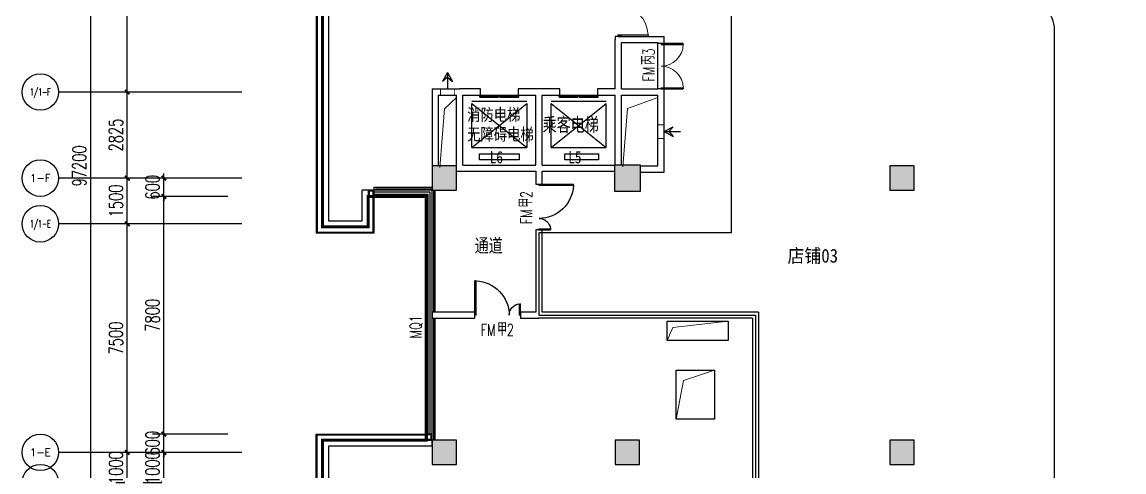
# Model space of a CAD drawing. Header units: millimetres. Extents: x 2508758 to 2608101, y 258149 to 386457.
# Drawn here: x 2508758 to 2544876, y 312216 to 326983 of the extents above; entities that cross this region are included whole.
import ezdxf
from ezdxf.enums import TextEntityAlignment as Align

# ---------------------------------------------------------------- set-up
doc = ezdxf.new("R2010")
doc.units = ezdxf.units.MM
doc.header["$MEASUREMENT"] = 0
doc.linetypes.add('DASH', pattern=[0.35, 0.25, -0.1])
doc.layers.get('0').update_dxf_attribs({"linetype": 'CONTINUOUS'})
doc.layers.get('Defpoints').update_dxf_attribs({"linetype": 'CONTINUOUS'})
for name, color, linetype in [('0-商铺线', 2, 'CONTINUOUS'), ('AXIS', 3, 'CONTINUOUS'), ('COLUMN', 255, 'CONTINUOUS'), ('PUB_HATCH', 251, 'CONTINUOUS'), ('RAIL', 163, 'CONTINUOUS'), ('STAIR', 2, 'CONTINUOUS'), ('WALL', 255, 'CONTINUOUS'), ('WINDOW', 4, 'CONTINUOUS'), ('WZ', 7, 'CONTINUOUS'), ('排烟', 6, 'CONTINUOUS'), ('文字', 7, 'CONTINUOUS'), ('栏杆', 212, 'CONTINUOUS'), ('电梯', 4, 'CONTINUOUS'), ('索引', 1, 'CONTINUOUS'), ('门窗', 40, 'CONTINUOUS')]:
    doc.layers.add(name, color=color, linetype=linetype)
doc.layers.add('P-SANR-FIXT', color=6, linetype='CONTINUOUS', lineweight=15)
doc.styles.add('-宋体', font='', dxfattribs={"width": 0.8})
doc.styles.add('_TCH_AXIS', font='COMPLEX', dxfattribs={"bigfont": 'GBCBIG'})
doc.styles.add('_TCH_SPACE', font='SIMPLEX', dxfattribs={"height": 5, "bigfont": 'GBCBIG'})
doc.styles.add('DIM_FONT', font='SIMPLEX', dxfattribs={"width": 0.7, "bigfont": 'GBCBIG'})
doc.styles.add('黑体', font='simhei.ttf', dxfattribs={"width": 0.7})
doc.styles.get('-宋体').set_extended_font_data('SimSun')
doc.dimstyles.new('_TCH_ARCH&&150', dxfattribs={"dimscale": 1.5, "dimtxt": 300, "dimasz": 100, "dimexe": 250, "dimexo": 300, "dimgap": 100, "dimtad": 1, "dimdec": 0, "dimzin": 0, "dimdsep": 46, "dimtxsty": 'DIM_FONT', "dimblk": 'ARCHTICK', "dimcen": 0.09, "dimclrt": 7, "dimazin": 2, "dimtfac": 1, "dimtdec": 0, "dimtix": 1, "dimtmove": 2, "dimatfit": 3, "dimfxl": 1, "dimtolj": 1, "dimtzin": 0, "dimarcsym": 0})

# ---------------------------------------------------------------- blocks, each defined once
blk = doc.blocks.new('_ArchTick')
at = {"color": 0, "linetype": 'ByBlock', "const_width": 0.4}
blk.add_lwpolyline([(-0.5, -0.5), (0.5, 0.5)], dxfattribs=at)
blk = doc.blocks.new('*D13')
at = {"layer": 'AXIS', "color": 0, "lineweight": -2, "transparency": 16777216}
for p, q in [((2515508, 321860), (2513033, 321860)), ((2513408, 321860), (2513408, 322010)), ((2513408, 321260), (2513408, 321860)), ((2515508, 321260), (2513033, 321260)), ((2513408, 321260), (2513408, 321110))]:
    blk.add_line(p, q, dxfattribs=at)
at = {"layer": 'Defpoints', "color": 0, "transparency": 16777216}
for p in [(2513408, 321860), (2515958, 321860), (2515958, 321260)]:
    blk.add_point(p, dxfattribs=at)
at = {"layer": 'AXIS', "color": 0, "lineweight": -2, "transparency": 16777216, "xscale": 150, "yscale": 150, "zscale": 150}
for p, rotation in [((2513408, 321860), 270), ((2513408, 321260), 90)]:
    blk.add_blockref('_ArchTick', p, dxfattribs=dict(at, rotation=rotation))
at = {"layer": 'AXIS', "color": 7, "transparency": 16777216, "insert": (2513033, 321560), "char_height": 450, "attachment_point": 5, "rotation": 90, "style": 'DIM_FONT'}
blk.add_mtext('\\A1;600', dxfattribs=at)
blk = doc.blocks.new('*D14')
at = {"layer": 'AXIS', "color": 0, "lineweight": -2, "transparency": 16777216}
for p, q in [((2515508, 321260), (2513033, 321260)), ((2513408, 313460), (2513408, 321260)), ((2515508, 313460), (2513033, 313460))]:
    blk.add_line(p, q, dxfattribs=at)
at = {"layer": 'Defpoints', "color": 0, "transparency": 16777216}
for p in [(2513408, 321260), (2515958, 321260), (2515958, 313460)]:
    blk.add_point(p, dxfattribs=at)
at = {"layer": 'AXIS', "color": 0, "lineweight": -2, "transparency": 16777216, "xscale": 150, "yscale": 150, "zscale": 150}
for p, rotation in [((2513408, 321260), 90), ((2513408, 313460), 270)]:
    blk.add_blockref('_ArchTick', p, dxfattribs=dict(at, rotation=rotation))
at = {"layer": 'AXIS', "color": 7, "transparency": 16777216, "insert": (2513033, 317360), "char_height": 450, "attachment_point": 5, "rotation": 90, "style": 'DIM_FONT'}
blk.add_mtext('\\A1;7800', dxfattribs=at)
blk = doc.blocks.new('*D15')
at = {"layer": 'AXIS', "color": 0, "lineweight": -2, "transparency": 16777216}
for p, q in [((2513408, 313460), (2513408, 313610)), ((2515508, 313460), (2513033, 313460)), ((2513408, 312860), (2513408, 313460)), ((2515508, 312860), (2513033, 312860)), ((2513408, 312860), (2513408, 312710))]:
    blk.add_line(p, q, dxfattribs=at)
at = {"layer": 'Defpoints', "color": 0, "transparency": 16777216}
for p in [(2513408, 313460), (2515958, 313460), (2515958, 312860)]:
    blk.add_point(p, dxfattribs=at)
at = {"layer": 'AXIS', "color": 0, "lineweight": -2, "transparency": 16777216, "xscale": 150, "yscale": 150, "zscale": 150}
for p, rotation in [((2513408, 313460), 270), ((2513408, 312860), 90)]:
    blk.add_blockref('_ArchTick', p, dxfattribs=dict(at, rotation=rotation))
at = {"layer": 'AXIS', "color": 7, "transparency": 16777216, "insert": (2513033, 313160), "char_height": 450, "attachment_point": 5, "rotation": 90, "style": 'DIM_FONT'}
blk.add_mtext('\\A1;600', dxfattribs=at)
blk = doc.blocks.new('*D16')
at = {"layer": 'AXIS', "color": 0, "lineweight": -2, "transparency": 16777216}
for p, q in [((2515508, 312860), (2513033, 312860)), ((2513408, 312860), (2513408, 313010)), ((2513408, 311860), (2513408, 312860)), ((2515508, 311860), (2513033, 311860)), ((2513408, 311860), (2513408, 311710))]:
    blk.add_line(p, q, dxfattribs=at)
at = {"layer": 'Defpoints', "color": 0, "transparency": 16777216}
for p in [(2513408, 312860), (2515958, 312860), (2515958, 311860)]:
    blk.add_point(p, dxfattribs=at)
at = {"layer": 'AXIS', "color": 0, "lineweight": -2, "transparency": 16777216, "xscale": 150, "yscale": 150, "zscale": 150}
for p, rotation in [((2513408, 312860), 270), ((2513408, 311860), 90)]:
    blk.add_blockref('_ArchTick', p, dxfattribs=dict(at, rotation=rotation))
at = {"layer": 'AXIS', "color": 7, "transparency": 16777216, "insert": (2513033, 312360), "char_height": 450, "attachment_point": 5, "rotation": 90, "style": 'DIM_FONT'}
blk.add_mtext('\\A1;1000', dxfattribs=at)
blk = doc.blocks.new('*D34')
at = {"layer": 'AXIS', "color": 0, "lineweight": -2, "transparency": 16777216}
for p, q in [((2515508, 312860), (2511833, 312860)), ((2512208, 312860), (2512208, 313010)), ((2512208, 311860), (2512208, 312860)), ((2515508, 311860), (2511833, 311860)), ((2512208, 311860), (2512208, 311710))]:
    blk.add_line(p, q, dxfattribs=at)
at = {"layer": 'Defpoints', "color": 0, "transparency": 16777216}
for p in [(2512208, 312860), (2515958, 312860), (2515958, 311860)]:
    blk.add_point(p, dxfattribs=at)
at = {"layer": 'AXIS', "color": 0, "lineweight": -2, "transparency": 16777216, "xscale": 150, "yscale": 150, "zscale": 150}
for p, rotation in [((2512208, 312860), 270), ((2512208, 311860), 90)]:
    blk.add_blockref('_ArchTick', p, dxfattribs=dict(at, rotation=rotation))
at = {"layer": 'AXIS', "color": 7, "transparency": 16777216, "insert": (2511833, 312360), "char_height": 450, "attachment_point": 5, "rotation": 90, "style": 'DIM_FONT'}
blk.add_mtext('\\A1;1000', dxfattribs=at)
blk = doc.blocks.new('*D35')
at = {"layer": 'AXIS', "color": 0, "lineweight": -2, "transparency": 16777216}
for p, q in [((2515508, 320360), (2511833, 320360)), ((2512208, 312860), (2512208, 320360)), ((2515508, 312860), (2511833, 312860))]:
    blk.add_line(p, q, dxfattribs=at)
at = {"layer": 'Defpoints', "color": 0, "transparency": 16777216}
for p in [(2512208, 320360), (2515958, 320360), (2515958, 312860)]:
    blk.add_point(p, dxfattribs=at)
at = {"layer": 'AXIS', "color": 0, "lineweight": -2, "transparency": 16777216, "xscale": 150, "yscale": 150, "zscale": 150}
for p, rotation in [((2512208, 320360), 90), ((2512208, 312860), 270)]:
    blk.add_blockref('_ArchTick', p, dxfattribs=dict(at, rotation=rotation))
at = {"layer": 'AXIS', "color": 7, "transparency": 16777216, "insert": (2511833, 316610), "char_height": 450, "attachment_point": 5, "rotation": 90, "style": 'DIM_FONT'}
blk.add_mtext('\\A1;7500', dxfattribs=at)
blk = doc.blocks.new('*D36')
at = {"layer": 'AXIS', "color": 0, "lineweight": -2, "transparency": 16777216}
for p, q in [((2515508, 321860), (2511833, 321860)), ((2512208, 320360), (2512208, 321860)), ((2515508, 320360), (2511833, 320360))]:
    blk.add_line(p, q, dxfattribs=at)
at = {"layer": 'Defpoints', "color": 0, "transparency": 16777216}
for p in [(2512208, 321860), (2515958, 321860), (2515958, 320360)]:
    blk.add_point(p, dxfattribs=at)
at = {"layer": 'AXIS', "color": 0, "lineweight": -2, "transparency": 16777216, "xscale": 150, "yscale": 150, "zscale": 150}
for p, rotation in [((2512208, 321860), 90), ((2512208, 320360), 270)]:
    blk.add_blockref('_ArchTick', p, dxfattribs=dict(at, rotation=rotation))
at = {"layer": 'AXIS', "color": 7, "transparency": 16777216, "insert": (2511833, 321110), "char_height": 450, "attachment_point": 5, "rotation": 90, "style": 'DIM_FONT'}
blk.add_mtext('\\A1;1500', dxfattribs=at)
blk = doc.blocks.new('*D37')
at = {"layer": 'AXIS', "color": 0, "lineweight": -2, "transparency": 16777216}
for p, q in [((2515508, 324685), (2511833, 324685)), ((2512208, 321860), (2512208, 324685)), ((2515508, 321860), (2511833, 321860))]:
    blk.add_line(p, q, dxfattribs=at)
at = {"layer": 'Defpoints', "color": 0, "transparency": 16777216}
for p in [(2512208, 324685), (2515958, 324685), (2515958, 321860)]:
    blk.add_point(p, dxfattribs=at)
at = {"layer": 'AXIS', "color": 0, "lineweight": -2, "transparency": 16777216, "xscale": 150, "yscale": 150, "zscale": 150}
for p, rotation in [((2512208, 324685), 90), ((2512208, 321860), 270)]:
    blk.add_blockref('_ArchTick', p, dxfattribs=dict(at, rotation=rotation))
at = {"layer": 'AXIS', "color": 7, "transparency": 16777216, "insert": (2511833, 323273), "char_height": 450, "attachment_point": 5, "rotation": 90, "style": 'DIM_FONT'}
blk.add_mtext('\\A1;2825', dxfattribs=at)
blk = doc.blocks.new('*D38')
at = {"layer": 'AXIS', "color": 0, "lineweight": -2, "transparency": 16777216}
for p, q in [((2515508, 330860), (2511833, 330860)), ((2512208, 324685), (2512208, 330860)), ((2515508, 324685), (2511833, 324685))]:
    blk.add_line(p, q, dxfattribs=at)
at = {"layer": 'Defpoints', "color": 0, "transparency": 16777216}
for p in [(2512208, 330860), (2515958, 330860), (2515958, 324685)]:
    blk.add_point(p, dxfattribs=at)
at = {"layer": 'AXIS', "color": 0, "lineweight": -2, "transparency": 16777216, "xscale": 150, "yscale": 150, "zscale": 150}
for p, rotation in [((2512208, 330860), 90), ((2512208, 324685), 270)]:
    blk.add_blockref('_ArchTick', p, dxfattribs=dict(at, rotation=rotation))
at = {"layer": 'AXIS', "color": 7, "transparency": 16777216, "insert": (2511833, 327773), "char_height": 450, "attachment_point": 5, "rotation": 90, "style": 'DIM_FONT'}
blk.add_mtext('\\A1;6175', dxfattribs=at)
blk = doc.blocks.new('*D47')
at = {"layer": 'AXIS', "color": 0, "lineweight": -2, "transparency": 16777216}
for p, q in [((2515508, 370860), (2510633, 370860)), ((2511008, 273660), (2511008, 370860)), ((2515508, 273660), (2510633, 273660))]:
    blk.add_line(p, q, dxfattribs=at)
at = {"layer": 'Defpoints', "color": 0, "transparency": 16777216}
for p in [(2511008, 370860), (2515958, 370860), (2515958, 273660)]:
    blk.add_point(p, dxfattribs=at)
at = {"layer": 'AXIS', "color": 0, "lineweight": -2, "transparency": 16777216, "xscale": 150, "yscale": 150, "zscale": 150}
for p, rotation in [((2511008, 370860), 90), ((2511008, 273660), 270)]:
    blk.add_blockref('_ArchTick', p, dxfattribs=dict(at, rotation=rotation))
at = {"layer": 'AXIS', "color": 7, "transparency": 16777216, "insert": (2510633, 322260), "char_height": 450, "attachment_point": 5, "rotation": 90, "style": 'DIM_FONT'}
blk.add_mtext('\\A1;97200', dxfattribs=at)
blk = doc.blocks.new('_FZH')
blk.add_lwpolyline([(-0.5, -0.5), (0.5, -0.5), (0.5, 0.5), (-0.5, 0.5)], close=True)
at = {"layer": 'PUB_HATCH'}
blk.add_solid([(-0.5, -0.5), (0.5, -0.5), (-0.5, 0.5), (0.5, 0.5)], dxfattribs=at)
blk = doc.blocks.new('$TCHSYS$LDOR22D')
for p, q in [((-0.517, 0.833), (-0.017, 0.833)), ((-0.517, 0.833), (-0.517, 0.667)), ((-0.517, 0.667), (-0.017, 0.667)), ((-0.017, 0.833), (-0.017, 0.667)), ((0.017, 0.833), (0.017, 0.667)), ((0.017, 0.833), (0.517, 0.833)), ((0.017, 0.667), (0.517, 0.667)), ((0.517, 0.833), (0.517, 0.667)), ((-0.5, 0.5), (0.5, 0.5))]:
    blk.add_line(p, q)
blk = doc.blocks.new('$DorLib2D$00000002')
for p, q in [((-0.5, 0), (-0.5, 0.4875)), ((-0.475, 0.4875), (-0.5, 0.4875)), ((-0.475, 0), (-0.475, 0.4875)), ((0.475, 0), (0.475, 0.4875)), ((0.475, 0.4875), (0.5, 0.4875)), ((0.5, 0), (0.5, 0.4875)), ((-0.5, 0), (-0.475, 0)), ((0.5, 0), (0.475, 0))]:
    blk.add_line(p, q)
at = {"lineweight": 13}
for centre, start, end in [((-0.4875, 0), 0, 88.53072), ((0.4875, 0), 91.46928, 180)]:
    blk.add_arc(centre, 0.4875, start, end, dxfattribs=at)
blk = doc.blocks.new('$DorLib2D$00000225')
at = {"color": 0}
for p, q in [((0.475, -0.001), (0.475, 0.752)), ((0.475, 0.752), (0.5, 0.752)), ((0.5, -0.001), (0.5, 0.752)), ((-0.5, 0), (-0.5, 0.252)), ((-0.475, 0.252), (-0.5, 0.252)), ((-0.475, 0), (-0.475, 0.252)), ((-0.475, 0), (-0.5, 0)), ((0.475, -0.001), (0.5, -0.001))]:
    blk.add_line(p, q, dxfattribs=at)
for centre, radius, start, end in [((0.505, -0.002), 0.755, 92.2493, 179.7238), ((-0.501, 0.003), 0.251, 359.7899, 84.0974)]:
    blk.add_arc(centre, radius, start, end, dxfattribs=at)

msp = doc.modelspace()

# ---------------------------------------------------------------- linework, layer by layer
at = {"layer": '0-商铺线'}
msp.add_lwpolyline([(2542601.5, 326720.6, 0.2004326), (2542304.5, 327431.8), (2538520.6, 331171.7, 0.197393), (2537817.6, 331460.5), (2534601.5, 331460.5), (2534601.5, 328860.5), (2532001.5, 328860.5), (2532001.5, 320061), (2525701.5, 320061), (2525701.5, 317360.5), (2532801.5, 317360.5), (2532801.5, 302560.5), (2542601.5, 302560.5), (2542601.5, 326720.6)], format="xyb", dxfattribs=at)
at = {"layer": 'AXIS'}
for p, q in [((2515957.5, 324685.5), (2509957.5, 324685.5)), ((2515957.5, 321860.5), (2509957.5, 321860.5)), ((2515957.5, 320360.5), (2509957.5, 320360.5)), ((2515957.5, 312860.5), (2509957.5, 312860.5))]:
    msp.add_line(p, q, dxfattribs=at)
for centre in [(2509357.5, 324685.5), (2509357.5, 321860.5), (2509357.5, 320360.5), (2509357.5, 312860.5), (2509357.5, 311860.5)]:
    msp.add_circle(centre, 600, dxfattribs=at)
at = {"layer": 'P-SANR-FIXT'}
for p, q in [((2522601.5, 324130.7), (2523001.5, 324510.5)), ((2528601.5, 324141.6), (2529601.5, 324510.5)), ((2522451.5, 322210.5), (2522601.5, 324130.7)), ((2528451.5, 322231.8), (2528601.5, 324141.6)), ((2530088.2, 316957.8), (2531901.5, 317160.5)), ((2529901.5, 316530.5), (2530088.2, 316957.8)), ((2530441.3, 315213.7), (2531451.5, 315554.1)), ((2530201.5, 313954.1), (2530441.3, 315213.7))]:
    msp.add_line(p, q, dxfattribs=at)
at = {"layer": 'RAIL'}
for points in [[(2538201.5, 367460.5), (2538201.5, 371060.5), (2518401.5, 371060.5), (2518401.5, 320060.5), (2520301.5, 320060.5), (2520301.5, 321310.5)], [(2538171.5, 367460.5), (2538171.5, 371030.5), (2518431.5, 371030.5), (2518431.5, 320090.5), (2520271.5, 320090.5), (2520271.5, 321310.5)], [(2519601.5, 311560.5), (2518401.5, 311560.5), (2518401.5, 313460.5), (2522001.5, 313460.5)], [(2519601.5, 311590.5), (2518431.5, 311590.5), (2518431.5, 313430.5), (2522001.5, 313430.5)]]:
    msp.add_lwpolyline(points, dxfattribs=at)
for points in [[(2520101.5, 321260.5), (2520301.5, 321260.5), (2520301.5, 321460.5), (2520101.5, 321460.5)], [(2520131.5, 321290.5), (2520271.5, 321290.5), (2520271.5, 321430.5), (2520131.5, 321430.5)], [(2522201.5, 313460.5), (2522001.5, 313460.5), (2522001.5, 313260.5), (2522201.5, 313260.5)], [(2522171.5, 313430.5), (2522031.5, 313430.5), (2522031.5, 313290.5), (2522171.5, 313290.5)]]:
    msp.add_lwpolyline(points, close=True, dxfattribs=at)
at = {"layer": 'STAIR'}
for p, q in [((2523501.5, 324385.5), (2525301.5, 324385.5)), ((2526101.5, 324385.5), (2527901.5, 324385.5)), ((2523501.5, 322860.5), (2523501.5, 324310.5)), ((2523501.5, 322860.5), (2525301.5, 324310.5)), ((2523501.5, 324310.5), (2525301.5, 322860.5)), ((2525301.5, 324310.5), (2525301.5, 322860.5)), ((2526101.5, 322860.5), (2526101.5, 324310.5)), ((2526101.5, 322860.5), (2527901.5, 324310.5)), ((2526101.5, 324310.5), (2527901.5, 322860.5)), ((2527906.4, 322860.5), (2527906.4, 324310.5)), ((2523501.5, 322860.5), (2525301.5, 322860.5)), ((2523751.5, 322460.5), (2523751.5, 322660.5)), ((2523751.5, 322660.5), (2525051.5, 322660.5)), ((2525051.5, 322660.5), (2525051.5, 322460.5)), ((2526101.5, 322860.5), (2527901.5, 322860.5)), ((2526551.5, 322460.5), (2526551.5, 322660.5)), ((2526551.5, 322660.5), (2527651.5, 322660.5)), ((2527651.5, 322660.5), (2527651.5, 322460.5)), ((2525051.5, 322460.5), (2523751.5, 322460.5)), ((2527651.5, 322460.5), (2526551.5, 322460.5))]:
    msp.add_line(p, q, dxfattribs=at)
for points in [[(2529901.5, 317160.5), (2531901.5, 317160.5), (2531901.5, 316530.5), (2529901.5, 316530.5)], [(2530201.5, 315554.1), (2531451.5, 315554.1), (2531451.5, 313954.1), (2530201.5, 313954.1)]]:
    msp.add_lwpolyline(points, close=True, dxfattribs=at)
at = {"layer": 'WALL'}
for p, q in [((2518601.5, 329960.5), (2518601.5, 320260.5)), ((2518801.5, 329860.5), (2518801.5, 320460.5)), ((2528401.5, 326510.5), (2528201.5, 326510.5)), ((2528201.5, 326510.5), (2528201.5, 326410.5)), ((2528201.5, 324785.5), (2528201.5, 326410.5)), ((2528401.5, 326510.5), (2529801.5, 326510.5)), ((2528401.5, 326310.5), (2529601.5, 326310.5)), ((2528401.5, 324785.5), (2528401.5, 326310.5)), ((2529601.5, 326310.5), (2529601.5, 326285.8)), ((2529601.5, 326285.8), (2529801.5, 326285.8)), ((2529801.5, 326285.8), (2529801.5, 326510.5)), ((2522201.5, 324785.5), (2522201.5, 322260.5)), ((2522201.5, 324785.5), (2523101.5, 324785.5)), ((2523781.5, 324785.5), (2523101.5, 324785.5)), ((2523781.5, 324585.5), (2523781.5, 324785.5)), ((2525701.5, 324785.5), (2525021.5, 324785.5)), ((2525021.5, 324785.5), (2525021.5, 324585.5)), ((2526381.5, 324785.5), (2525701.5, 324785.5)), ((2526381.5, 324585.5), (2526381.5, 324785.5)), ((2528201.5, 324785.5), (2527621.5, 324785.5)), ((2527621.5, 324785.5), (2527621.5, 324585.5)), ((2528401.5, 324785.5), (2529601.5, 324785.5)), ((2529801.5, 324785.8), (2529601.5, 324785.8)), ((2529601.5, 324785.8), (2529601.5, 324785.5)), ((2529801.5, 324685.5), (2529801.5, 324785.8)), ((2522401.5, 324585.5), (2522401.5, 322260.5)), ((2522401.5, 324585.5), (2523001.5, 324585.5)), ((2523001.5, 322085.5), (2523001.5, 324585.5)), ((2523201.5, 322285.5), (2523201.5, 324585.5)), ((2523201.5, 324585.5), (2523781.5, 324585.5)), ((2525021.5, 324585.5), (2525601.5, 324585.5)), ((2525601.5, 322285.5), (2525601.5, 324585.5)), ((2525801.5, 322285.5), (2525801.5, 324585.5)), ((2525801.5, 324585.5), (2526381.5, 324585.5)), ((2527621.5, 324585.5), (2528201.5, 324585.5)), ((2528201.5, 322285.5), (2528201.5, 324585.5)), ((2528401.5, 322285.5), (2528401.5, 324585.5)), ((2528401.5, 324585.5), (2529601.5, 324585.5)), ((2529601.5, 322260.5), (2529601.5, 324585.5)), ((2529801.5, 322060.5), (2529801.5, 324685.5)), ((2523201.5, 322285.5), (2525601.5, 322285.5)), ((2525801.5, 322285.5), (2528176.5, 322285.5)), ((2529026.5, 322260.5), (2529601.5, 322260.5)), ((2523001.5, 322085.5), (2525601.5, 322085.5)), ((2525601.5, 322085.5), (2525601.5, 321661)), ((2525801.5, 322085.5), (2528176.5, 322085.5)), ((2525801.5, 321661), (2525801.5, 322085.5)), ((2529026.5, 322060.5), (2529801.5, 322060.5)), ((2520301.5, 321460.5), (2519901.5, 321460.5)), ((2519901.5, 320460.5), (2519901.5, 321460.5)), ((2520301.5, 321260.5), (2520301.5, 321460.5)), ((2525601.5, 321661), (2525801.5, 321661)), ((2520101.5, 321260.5), (2520301.5, 321260.5)), ((2520101.5, 320260.5), (2520101.5, 321260.5)), ((2518801.5, 320460.5), (2519901.5, 320460.5)), ((2518601.5, 320260.5), (2520101.5, 320260.5)), ((2525801.5, 320161), (2525601.5, 320161)), ((2525601.5, 320161), (2525601.5, 317460.5)), ((2525801.5, 317460.5), (2525801.5, 320161)), ((2523601.1, 317460.5), (2522201.5, 317460.5)), ((2522201.5, 317460.5), (2522201.5, 317260.5)), ((2522201.5, 317260.5), (2523601.1, 317260.5)), ((2523601.1, 317260.5), (2523601.1, 317460.5)), ((2525601.5, 317460.5), (2525101.1, 317460.5)), ((2525101.1, 317460.5), (2525101.1, 317260.5)), ((2525101.1, 317260.5), (2525701.5, 317260.5)), ((2532701.5, 317260.5), (2525701.5, 317260.5)), ((2532901.5, 317460.5), (2525801.5, 317460.5)), ((2532701.5, 317260.5), (2532701.5, 302560.5)), ((2532901.5, 317460.5), (2532901.5, 302660.5)), ((2518601.5, 313260.5), (2518601.5, 311760.5)), ((2522001.5, 313260.5), (2518601.5, 313260.5)), ((2522201.5, 313460.5), (2522001.5, 313460.5)), ((2522001.5, 313460.5), (2522001.5, 313260.5)), ((2522201.5, 313060.5), (2522201.5, 313460.5)), ((2518801.5, 313060.5), (2518801.5, 311960.5)), ((2522201.5, 313060.5), (2518801.5, 313060.5))]:
    msp.add_line(p, q, dxfattribs=at)
at = {"layer": 'WINDOW'}
for p, q in [((2529601.5, 324785.8), (2529601.5, 326285.8)), ((2529801.5, 324785.8), (2529801.5, 326285.8)), ((2522201.5, 321460.5), (2520301.5, 321460.5)), ((2520301.5, 321260.5), (2520301.5, 321460.5)), ((2522201.5, 313460.5), (2522201.5, 321460.5)), ((2522134.8, 321393.8), (2520301.5, 321393.8)), ((2522068.2, 321327.1), (2520301.5, 321327.1)), ((2522001.5, 321260.5), (2520301.5, 321260.5)), ((2522001.5, 313460.5), (2522001.5, 321260.5)), ((2522068.2, 313460.5), (2522068.2, 321327.1)), ((2522134.8, 313460.5), (2522134.8, 321393.8)), ((2522001.5, 313460.5), (2522201.5, 313460.5))]:
    msp.add_line(p, q, dxfattribs=at)
at = {"layer": 'WZ', "linetype": 'DASH', "const_width": 30}
for points in [[(2522476.5, 324585.5), (2522476.5, 324785.5), (2522926.5, 324785.5), (2522926.5, 324585.5)], [(2529601.5, 323610.5), (2529801.5, 323610.5), (2529801.5, 323160.5), (2529601.5, 323160.5)]]:
    msp.add_lwpolyline(points, close=True, dxfattribs=at)
at = {"layer": '排烟'}
for p, q in [((2522701.5, 325329.5), (2522539.7, 325034.3)), ((2522701.5, 325170.2), (2522539.7, 325034.3)), ((2522701.5, 325329.5), (2522701.5, 324785.5)), ((2522701.5, 325329.5), (2522863.2, 325034.3)), ((2522701.5, 325170.2), (2522863.2, 325034.3)), ((2529801.5, 323385.5), (2530096.6, 323547.2)), ((2529801.5, 323385.5), (2530345.5, 323385.5)), ((2529801.5, 323385.5), (2530096.6, 323223.7)), ((2529960.8, 323385.5), (2530096.6, 323547.2)), ((2529960.8, 323385.5), (2530096.6, 323223.7))]:
    msp.add_line(p, q, dxfattribs=at)
at = {"layer": '栏杆'}
for points in [[(2520301.5, 321460.5), (2520301.5, 321560.5), (2522201.5, 321560.5)], [(2520351.5, 321460.5), (2520351.5, 321510.5), (2522201.5, 321510.5)], [(2522251.5, 317460.5), (2522251.5, 321460.5)], [(2522301.5, 317460.5), (2522301.5, 321460.5)], [(2522251.5, 313260.5), (2522251.5, 317260.5)], [(2522301.5, 313260.5), (2522301.5, 317260.5)]]:
    msp.add_lwpolyline(points, dxfattribs=at)
at = {"layer": '索引', "const_width": 100}
msp.add_lwpolyline([(2565171.5, 273727.1), (2519601.5, 273727.1), (2519601.5, 311760.5), (2518601.5, 311760.5), (2518601.5, 313260.5), (2522001.5, 313260.5), (2522001.5, 321260.5), (2520101.5, 321260.5), (2520101.5, 320260.5), (2518601.5, 320260.5), (2518601.5, 335360.5)], dxfattribs=at)

# ---------------------------------------------------------------- block references
at = {"layer": 'COLUMN'}
for p, xscale, yscale, zscale in [((2522601.5, 321860.5), 800, 800, 800), ((2528601.5, 321860.5), 850, 850, 850), ((2537601.5, 321860.5), 800, 800, 800), ((2522601.5, 312860.5), 800, 800, 800), ((2528601.5, 312860.5), 800, 800, 800), ((2537601.5, 312860.5), 800, 800, 800)]:
    msp.add_blockref('_FZH', p, dxfattribs=dict(at, xscale=xscale, yscale=yscale, zscale=zscale))
at = {"layer": 'WINDOW'}
for name, p, xscale, yscale, zscale, rotation in [('$DorLib2D$00000002', (2528301.5, 327510.5), 2000, -2000, 2000, 90), ('$DorLib2D$00000002', (2529701.5, 325535.8), 1500, -1500, 1500, 89.99999999942771), ('$DorLib2D$00000225', (2525701.5, 320911), 1500, -1500, 1500, 90), ('$DorLib2D$00000225', (2524351.1, 317360.5), 1500, -1500, 1500, 180)]:
    msp.add_blockref(name, p, dxfattribs=dict(at, xscale=xscale, yscale=yscale, zscale=zscale, rotation=rotation))
at = {"layer": 'WINDOW', "xscale": 1240, "yscale": -200, "zscale": 1240}
for p in [(2524401.5, 324685.5), (2527001.5, 324685.5)]:
    msp.add_blockref('$TCHSYS$LDOR22D', p, dxfattribs=at)

# ---------------------------------------------------------------- texts
at = {"layer": '0-商铺线', "insert": (2533849.4, 319538), "char_height": 450, "attachment_point": 1, "style": '黑体'}
msp.add_mtext_dynamic_manual_height_columns('{\\W0.9;店铺03}', width=3537.991, gutter_width=17.5, heights=[0], dxfattribs=at)
at = {"layer": 'AXIS', "color": 7, "style": '_TCH_AXIS', "width": 0.65625}
for s, p, p2 in [('1/1-F', (2509016.7, 324569.5), (2509698.3, 324569.5)), ('1/1-E', (2509016.7, 320244.5), (2509698.3, 320244.5))]:
    msp.add_text(s, height=232.03, dxfattribs=at).set_placement(p, p2, align=Align.FIT)
at = {"layer": 'AXIS', "color": 7, "style": '_TCH_AXIS'}
for s, p, p2 in [('1-F', (2509019.7, 321736), (2509695.3, 321736)), ('1-E', (2509019.7, 312736), (2509695.3, 312736))]:
    msp.add_text(s, height=248.91, dxfattribs=at).set_placement(p, p2, align=Align.FIT)
at = {"layer": '文字', "style": '-宋体'}
for s, height, width, p in [('消防电梯', 400, 0.8, (2523347.6, 323742.6)), ('乘客电梯', 450, 0.75, (2525820.5, 323390.9)), ('无障碍电梯', 400, 0.8, (2523347.6, 323097.1)), ('通道', 450, 0.75, (2523592.9, 319422.1))]:
    msp.add_text(s, height=height, dxfattribs=dict(at, width=width)).set_placement(p)
at = {"layer": '电梯', "style": '-宋体', "width": 0.8}
for s, p in [('L6', (2524087, 322346)), ('L5', (2526660.5, 322346))]:
    msp.add_text(s, height=400, dxfattribs=at).set_placement(p)
at = {"layer": '门窗', "style": '_TCH_SPACE'}
for s, p in [('丙', (2529492.8, 325567.4)), ('甲', (2525479.6, 320890.7))]:
    msp.add_text(s, height=434, rotation=90, dxfattribs=at).set_placement(p)
at = {"layer": '门窗', "style": '_TCH_SPACE', "width": 0.705882}
for s, p in [('3', (2529492.8, 325883.4)), ('FM', (2529492.8, 325027.4)), ('2', (2525479.6, 321206.7)), ('FM', (2525479.6, 320350.7)), ('MQ1', (2521852.1, 316598))]:
    msp.add_text(s, height=382.5, rotation=90, dxfattribs=at).set_placement(p)
at = {"layer": '门窗', "style": '_TCH_SPACE'}
msp.add_text('甲', height=434, dxfattribs=at).set_placement((2524331.8, 316685.2))
at = {"layer": '门窗', "style": '_TCH_SPACE', "width": 0.705882}
for s, p in [('FM', (2523791.8, 316685.2)), ('2', (2524647.8, 316685.2))]:
    msp.add_text(s, height=382.5, dxfattribs=at).set_placement(p)

# ---------------------------------------------------------------- dimensions: what is measured, and where the dimension line sits
at = {"layer": 'AXIS'}
for p1, p2, distance, picture, middle in [((2515957.5, 273660.5), (2515957.5, 370860.5), 4950, '*D47', (2510632.5, 322260.5)), ((2515957.5, 324685.5), (2515957.5, 330860.5), 3750, '*D38', (2511832.5, 327773)), ((2515957.5, 321860.5), (2515957.5, 324685.5), 3750, '*D37', (2511832.5, 323273)), ((2515957.5, 320360.5), (2515957.5, 321860.5), 3750, '*D36', (2511832.5, 321110.5)), ((2515957.5, 321260.5), (2515957.5, 321860.5), 2550, '*D13', (2513032.5, 321560.5)), ((2515957.5, 313460.5), (2515957.5, 321260.5), 2550, '*D14', (2513032.5, 317360.5)), ((2515957.5, 312860.5), (2515957.5, 320360.5), 3750, '*D35', (2511832.5, 316610.5)), ((2515957.5, 312860.5), (2515957.5, 313460.5), 2550, '*D15', (2513032.5, 313160.5)), ((2515957.5, 311860.5), (2515957.5, 312860.5), 3750, '*D34', (2511832.5, 312360.5)), ((2515957.5, 311860.5), (2515957.5, 312860.5), 2550, '*D16', (2513032.5, 312360.5))]:
    dim = msp.add_aligned_dim(p1=p1, p2=p2, distance=distance, dimstyle='_TCH_ARCH&&150', dxfattribs=at)
    dim.commit()
    dim.dimension.update_dxf_attribs({"geometry": picture, "text_midpoint": middle})

doc.saveas('drawing.dxf')
